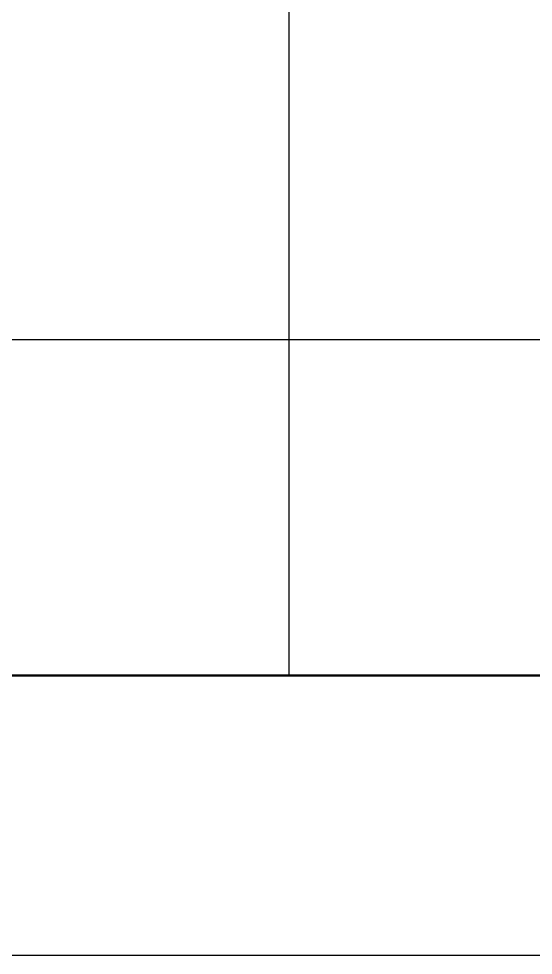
# Model space of a CAD drawing. Extents: x 0 to 420, y 0 to 297.
# Drawn here: x 248.16 to 257.36, y 0 to 16.74 of the extents above; entities that cross this region are included whole.
import ezdxf

# ---------------------------------------------------------------- set-up
doc = ezdxf.new("R2010")
doc.units = 0

msp = doc.modelspace()

# ---------------------------------------------------------------- linework, layer by layer
at = {"color": 7, "lineweight": 25}
for p, q in [((253, 5), (253, 47)), ((303, 11), (235, 11)), ((0, 0), (420, 0))]:
    msp.add_line(p, q, dxfattribs=at)
at = {"color": 7, "lineweight": 50}
for p, q in [((415, 5), (25, 5)), ((235, 5), (415, 5)), ((235, 5), (415, 5)), ((235, 5), (415, 5)), ((235, 5), (415, 5)), ((235, 5), (415, 5)), ((235, 5), (415, 5)), ((235, 5), (415, 5))]:
    msp.add_line(p, q, dxfattribs=at)

doc.saveas('drawing.dxf')
